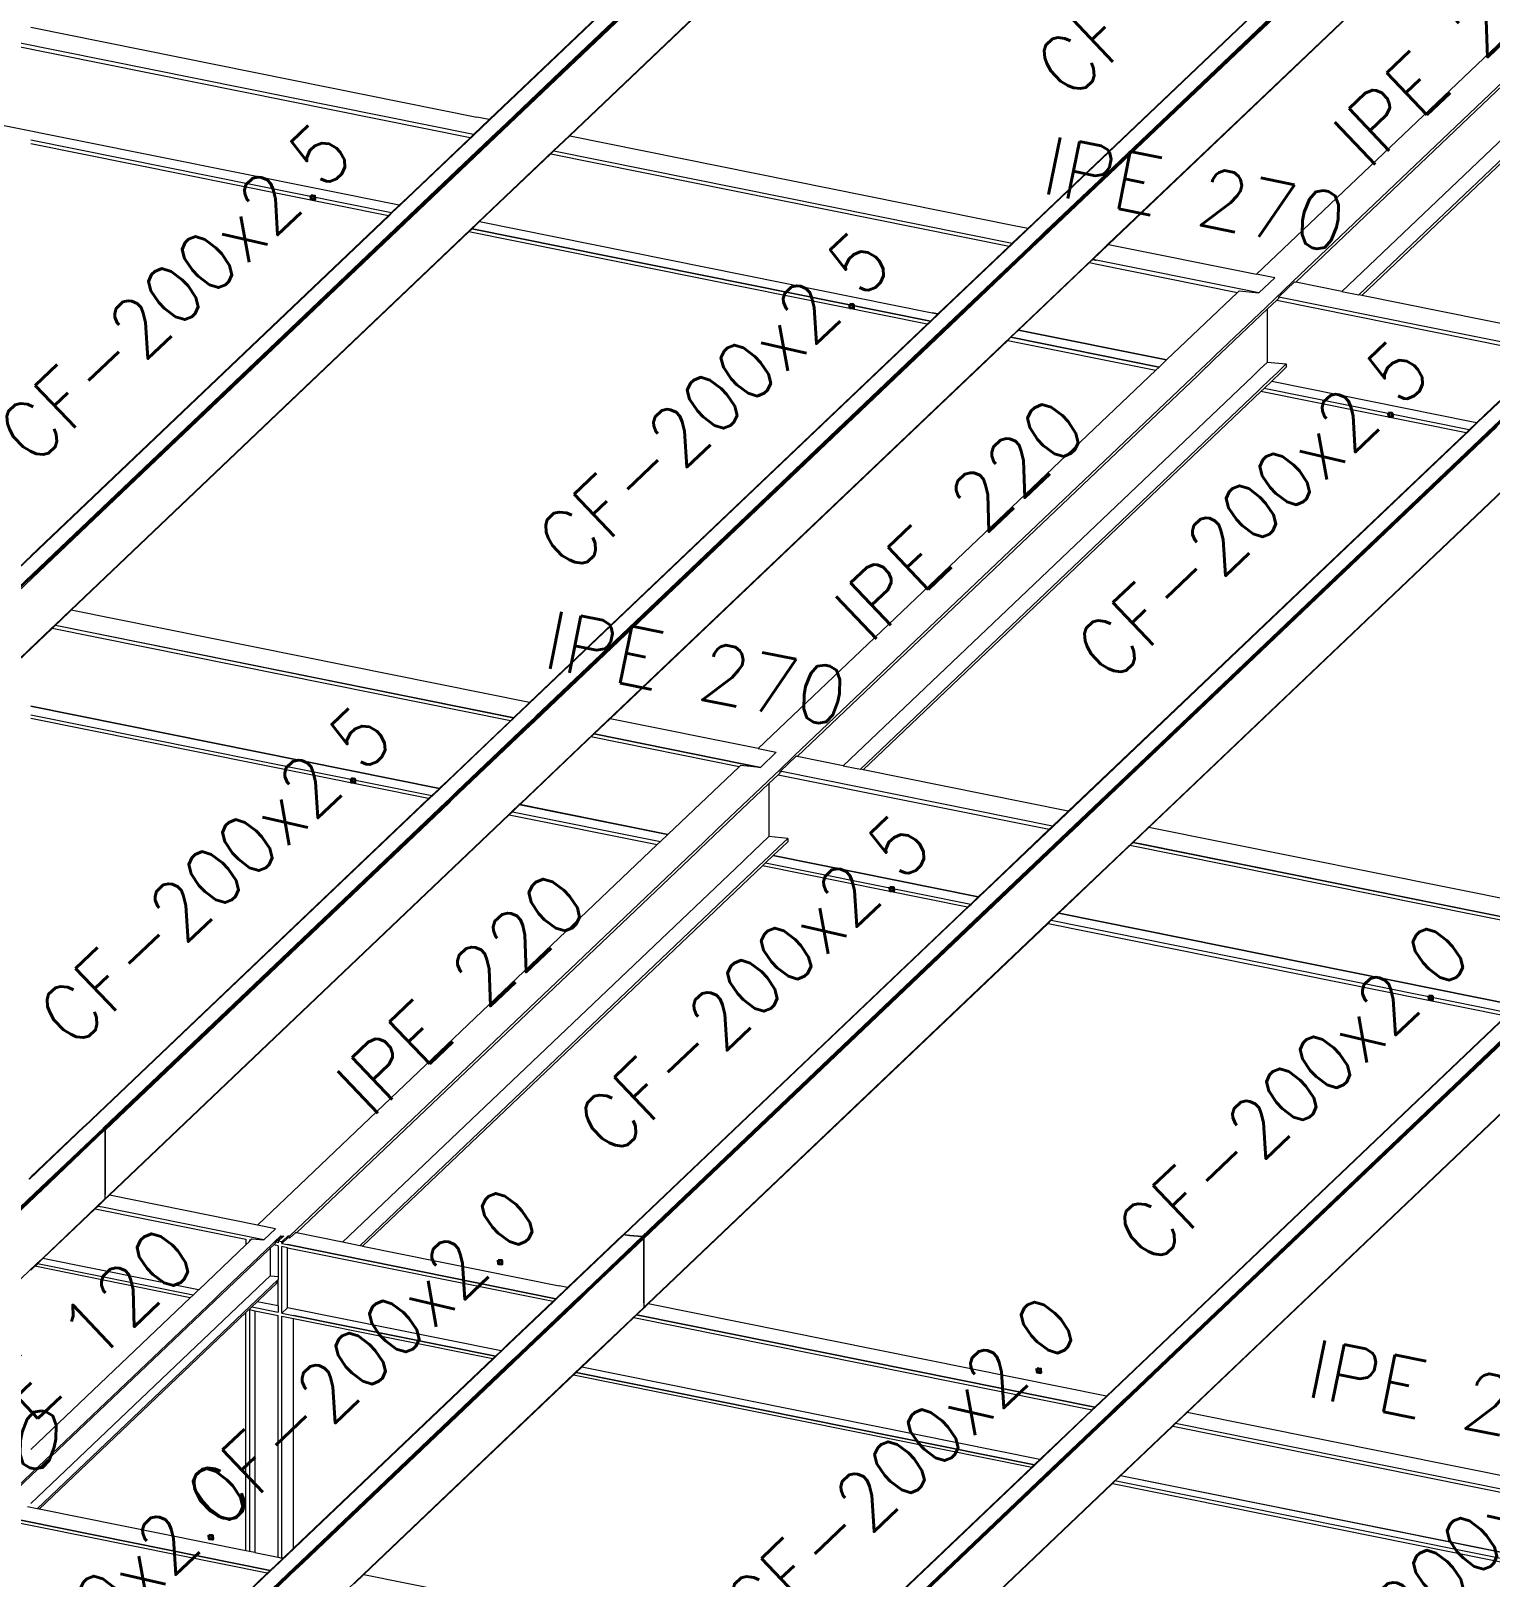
# Model space of a CAD drawing. Header units: millimetres. Extents: x 0 to 42, y 0 to 29.7.
# Drawn here: x 24.166 to 28.009, y 17.373 to 21.444 of the extents above; entities that cross this region are included whole.
import ezdxf
from ezdxf.enums import TextEntityAlignment as Align

# ---------------------------------------------------------------- set-up
doc = ezdxf.new("R2010")
doc.units = ezdxf.units.MM
doc.layers.add('BARRAS_DE_ACERO', color=7, linetype='Continuous', lineweight=9)
doc.layers.add('REFERENCIA_DE_LAS_BARRAS', color=2, linetype='Continuous', lineweight=9)
doc.styles.add('CYPETXT', font='romans__.ttf', dxfattribs={"height": 0.2})

msp = doc.modelspace()

# ---------------------------------------------------------------- linework, layer by layer
at = {"layer": 'BARRAS_DE_ACERO'}
for p, q in [((25.3747, 21.21006), (26.44954, 22.23232)), ((26.52063, 22.24764), (25.42006, 21.20093)), ((26.52293, 22.24718), (25.42237, 21.20047)), ((26.45325, 22.2374), (25.51384, 21.34397)), ((26.49797, 22.2284), (25.56096, 21.33723)), ((25.42654, 21.19963), (26.50138, 22.22188)), ((25.5656, 21.33409), (26.49851, 22.22134)), ((25.58332, 21.16805), (26.66325, 22.19512)), ((26.65999, 22.19058), (25.58457, 21.1678)), ((27.87395, 21.95125), (26.75226, 20.88444)), ((27.86708, 21.9468), (26.79223, 20.92455)), ((26.81554, 20.88489), (27.92579, 21.94081)), ((26.83942, 20.91505), (27.91932, 21.94211)), ((27.92161, 21.94165), (26.84171, 20.91459)), ((26.98032, 21.05135), (27.91734, 21.94251)), ((26.98496, 21.04821), (27.91787, 21.93545)), ((27.00268, 20.88216), (28.08261, 21.90923)), ((28.08333, 21.90848), (27.00393, 20.88191)), ((27.00434, 20.88183), (28.0792, 21.90408)), ((27.39431, 20.80328), (28.46917, 21.82553)), ((27.48977, 20.78405), (28.56463, 21.8063)), ((27.49736, 20.78252), (28.57222, 21.80477)), ((28.73858, 21.77127), (27.66372, 20.74901)), ((28.74616, 21.76974), (27.6713, 20.74748)), ((24.16562, 21.45359), (25.34039, 21.21698)), ((25.32264, 21.16273), (24.11543, 21.40588)), ((25.51384, 21.34397), (25.37332, 21.21034)), ((25.41807, 21.20133), (25.56096, 21.33723)), ((25.42462, 21.20002), (25.5656, 21.33409)), ((25.13546, 20.9847), (23.92824, 21.22785)), ((25.37281, 21.21044), (25.33108, 21.17075)), ((25.37332, 21.21034), (25.33157, 21.17065)), ((25.37412, 21.20951), (25.33239, 21.16983)), ((25.37281, 21.21044), (25.34039, 21.21698)), ((25.3747, 21.21006), (25.37412, 21.20951)), ((25.1388, 20.98572), (25.33239, 21.16983)), ((25.16875, 20.95446), (25.42654, 21.19963)), ((25.32315, 21.16263), (25.33137, 21.17045)), ((25.33137, 21.17045), (25.33157, 21.17065)), ((25.41807, 21.20133), (25.3772, 21.16246)), ((25.37968, 21.15986), (25.42237, 21.20047)), ((25.38287, 21.16031), (25.42462, 21.20002)), ((25.54158, 21.12835), (25.58332, 21.16805)), ((25.58457, 21.1678), (25.55109, 21.13596)), ((25.58498, 21.16772), (26.7598, 20.93109)), ((24.16539, 21.15724), (25.11563, 20.96584)), ((24.16539, 21.15722), (25.11562, 20.96583)), ((24.16539, 21.1475), (25.10718, 20.9578)), ((24.27, 19.919), (25.54158, 21.12835)), ((25.15733, 21.00551), (25.32264, 21.16273)), ((25.32315, 21.16263), (25.15783, 21.00541)), ((25.37828, 21.16121), (25.16284, 20.95632)), ((25.37968, 21.15986), (25.18502, 20.97474)), ((25.29902, 21.08057), (25.38287, 21.16031)), ((25.54283, 21.1281), (25.3472, 20.94205)), ((25.3772, 21.16246), (25.37715, 21.16241)), ((25.37831, 21.16123), (25.37828, 21.16121)), ((25.55109, 21.13596), (25.54283, 21.1281)), ((25.53481, 21.12), (26.74205, 20.87684)), ((25.16645, 20.95448), (25.29902, 21.08057)), ((26.80222, 20.87441), (26.98496, 21.04821)), ((26.83744, 20.91545), (26.98032, 21.05135)), ((25.15733, 21.00551), (25.13546, 20.9847)), ((25.13799, 20.98653), (25.15783, 21.00541)), ((24.05997, 19.96131), (25.11386, 20.96358)), ((25.11562, 20.96583), (25.10718, 20.9578)), ((25.11749, 20.96545), (25.10904, 20.95742)), ((25.11563, 20.96584), (25.11562, 20.96583)), ((25.11563, 20.96584), (25.13546, 20.9847)), ((25.11613, 20.96574), (25.13644, 20.98505)), ((25.11749, 20.96545), (25.1175, 20.96546)), ((25.1175, 20.96546), (25.1388, 20.98572)), ((25.16515, 20.95584), (25.18502, 20.97474)), ((25.10904, 20.95742), (24.06137, 19.96103)), ((25.14245, 20.9392), (24.06308, 19.91266)), ((24.06498, 19.91219), (25.16284, 20.95632)), ((25.16515, 20.95584), (24.10904, 19.95142)), ((25.16875, 20.95446), (24.1132, 19.95058)), ((25.10718, 20.9578), (24.16539, 20.0621)), ((24.16539, 20.00241), (25.16645, 20.95448)), ((25.32738, 20.92319), (25.31893, 20.91515)), ((25.32738, 20.92319), (25.3472, 20.94205)), ((25.32778, 20.92311), (25.34744, 20.94181)), ((25.34761, 20.94197), (25.34744, 20.94181)), ((26.7598, 20.93109), (26.79223, 20.92455)), ((24.27125, 19.91875), (25.31893, 20.91515)), ((25.31933, 20.91507), (24.27166, 19.91867)), ((26.75226, 20.88444), (26.57857, 20.71925)), ((26.75049, 20.88486), (26.74205, 20.87684)), ((26.74255, 20.87674), (26.75077, 20.88456)), ((26.83744, 20.91545), (26.79657, 20.87658)), ((26.83942, 20.91505), (26.79771, 20.87539)), ((26.84171, 20.91459), (26.80001, 20.87493)), ((26.80336, 20.87331), (26.81554, 20.88489)), ((26.79767, 20.87535), (25.5137, 19.65422)), ((26.74255, 20.87674), (26.5704, 20.71301)), ((26.57048, 20.71366), (26.74205, 20.87684)), ((26.58023, 20.67084), (26.7957, 20.87575)), ((26.79343, 20.86866), (26.58454, 20.67)), ((26.79473, 20.86729), (26.5858, 20.66859)), ((26.80336, 20.87331), (26.58788, 20.66836)), ((26.76659, 20.65618), (26.96221, 20.84223)), ((26.79997, 20.87489), (26.79343, 20.86866)), ((26.79473, 20.86729), (26.80222, 20.87441)), ((26.79657, 20.87658), (26.7957, 20.87575)), ((26.79771, 20.87539), (26.79767, 20.87535)), ((26.80001, 20.87493), (26.79997, 20.87489)), ((27.00393, 20.88191), (26.96221, 20.84223)), ((26.96458, 20.84177), (26.96382, 20.84192)), ((26.96458, 20.84177), (26.96644, 20.8414)), ((27.00434, 20.88183), (27.39431, 20.80328)), ((26.95416, 20.83411), (26.9699, 20.83094)), ((26.96723, 20.84124), (26.96644, 20.8414)), ((26.96723, 20.84124), (26.96785, 20.84112)), ((26.96864, 20.84096), (26.96785, 20.84112)), ((26.96864, 20.84096), (26.96943, 20.8408)), ((26.96943, 20.8408), (26.97022, 20.84064)), ((26.9699, 20.83094), (27.34414, 20.75556)), ((26.97022, 20.84064), (26.97101, 20.84048)), ((26.97101, 20.84048), (26.97155, 20.84036)), ((27.41838, 20.71615), (27.48977, 20.78405)), ((27.49435, 20.78313), (27.45264, 20.74346)), ((27.49435, 20.78313), (27.49736, 20.78252)), ((27.61856, 20.75811), (27.49736, 20.78252)), ((27.34414, 20.75556), (27.15697, 20.57755)), ((27.34414, 20.75556), (27.34801, 20.75924)), ((27.40038, 20.75404), (27.40032, 20.75399)), ((27.42297, 20.71178), (27.44718, 20.7348)), ((27.45264, 20.74346), (28.16986, 20.599)), ((27.45264, 20.73999), (27.45264, 20.74346)), ((27.6713, 20.74748), (27.66372, 20.74901)), ((28.21156, 20.63865), (27.6713, 20.74748)), ((25.38705, 19.58603), (26.53686, 20.67958)), ((26.52654, 20.67191), (26.535, 20.67995)), ((26.52702, 20.67176), (26.53552, 20.67985)), ((26.535, 20.67995), (26.55484, 20.69881)), ((26.53552, 20.67985), (26.54997, 20.69359)), ((26.55669, 20.69844), (26.53686, 20.67958)), ((26.53994, 20.70182), (26.55484, 20.69882)), ((26.55484, 20.69881), (26.53994, 20.70182)), ((26.55535, 20.69871), (26.54997, 20.69359)), ((26.55484, 20.69882), (26.55486, 20.69882)), ((26.55486, 20.69882), (26.55757, 20.70139)), ((26.55537, 20.69873), (26.55535, 20.69871)), ((26.55738, 20.70064), (26.55537, 20.69873)), ((26.55669, 20.69844), (26.55872, 20.70037)), ((26.55769, 20.70094), (26.55738, 20.70064)), ((26.57048, 20.71366), (26.55757, 20.70139)), ((26.55769, 20.70094), (26.55831, 20.70152)), ((26.57039, 20.71301), (26.55831, 20.70152)), ((26.55872, 20.70037), (26.57857, 20.71925)), ((26.5704, 20.71301), (26.57039, 20.71301)), ((27.42297, 20.71178), (27.28188, 20.57759)), ((27.41838, 20.71615), (27.28673, 20.59094)), ((27.42297, 20.57209), (27.42297, 20.71178)), ((26.52702, 20.67176), (25.47941, 19.67542)), ((25.52841, 19.66555), (26.58454, 20.67)), ((25.53258, 19.66471), (26.58788, 20.66836)), ((25.667, 19.8023), (26.58023, 20.67084)), ((26.5858, 20.66859), (25.67164, 19.79917)), ((26.76659, 20.65618), (26.74675, 20.63731)), ((26.74714, 20.63723), (26.76681, 20.65594)), ((26.76682, 20.65595), (26.76681, 20.65594)), ((26.76697, 20.65609), (26.76682, 20.65595)), ((26.73868, 20.62918), (26.74713, 20.63722)), ((26.73868, 20.62918), (27.12866, 20.55063)), ((27.13711, 20.55866), (27.12866, 20.55063)), ((27.15696, 20.57754), (27.13713, 20.55868)), ((27.23257, 20.53944), (27.2743, 20.57912)), ((27.26001, 20.55679), (27.24015, 20.5379)), ((27.26203, 20.55871), (27.26001, 20.55679)), ((27.28188, 20.57759), (27.26203, 20.55871)), ((27.28673, 20.59094), (27.2743, 20.57912)), ((27.42297, 20.57209), (27.40308, 20.55318)), ((27.42297, 20.57209), (27.47248, 20.56712)), ((27.47247, 20.56711), (27.44826, 20.54408)), ((27.47247, 20.55838), (27.45583, 20.54256)), ((27.99954, 20.43645), (28.16188, 20.59085)), ((28.21699, 20.58944), (28.00158, 20.38457)), ((28.00214, 20.38738), (28.21507, 20.58989)), ((27.12866, 20.55063), (26.08101, 19.55425)), ((27.22412, 20.5314), (26.17646, 19.53502)), ((26.18405, 19.53349), (27.24015, 20.5379)), ((27.23194, 20.53884), (27.22412, 20.5314)), ((27.23257, 20.53944), (27.23194, 20.53884)), ((27.38323, 20.5343), (27.40308, 20.55318)), ((27.43396, 20.52175), (27.41412, 20.50288)), ((27.4284, 20.5252), (27.44826, 20.54408)), ((27.43396, 20.52175), (27.43598, 20.52367)), ((27.43396, 20.52175), (27.96064, 20.41567)), ((27.43598, 20.52367), (27.45583, 20.54256)), ((27.9979, 20.43338), (28.12048, 20.54996)), ((27.39807, 20.49636), (26.35041, 19.49998)), ((26.358, 19.49845), (27.40566, 20.49483)), ((27.41412, 20.50288), (27.40566, 20.49483)), ((27.95437, 20.39406), (27.41412, 20.50288)), ((27.99954, 20.43645), (27.99685, 20.43389)), ((26.85835, 19.34957), (27.95645, 20.39394)), ((27.95437, 20.39406), (27.9459, 20.38601)), ((27.94639, 20.38591), (27.95487, 20.39396)), ((27.95437, 20.39406), (27.97314, 20.41191)), ((27.95487, 20.39396), (27.97326, 20.41145)), ((27.97549, 20.41206), (27.95645, 20.39394)), ((27.96064, 20.41567), (27.97422, 20.41293)), ((27.97314, 20.41191), (27.97422, 20.41293)), ((27.97326, 20.41145), (27.97342, 20.4116)), ((27.97343, 20.41161), (27.97342, 20.4116)), ((27.97472, 20.41283), (27.97343, 20.41161)), ((27.97422, 20.41293), (27.97423, 20.41294)), ((27.97423, 20.41294), (27.97444, 20.41315)), ((27.97444, 20.41315), (27.97452, 20.41323)), ((27.97473, 20.41284), (27.97472, 20.41283)), ((27.97473, 20.41284), (27.97474, 20.41284)), ((27.97495, 20.41304), (27.97474, 20.41284)), ((27.97495, 20.41304), (27.98626, 20.42382)), ((27.9979, 20.43338), (27.97806, 20.4145)), ((27.98626, 20.42382), (27.9943, 20.43147)), ((27.9943, 20.43147), (27.99443, 20.4316)), ((27.99448, 20.43163), (27.99659, 20.43364)), ((27.99456, 20.43227), (27.9961, 20.43374)), ((27.99685, 20.43389), (27.99659, 20.43364)), ((28.04787, 20.42332), (28.00518, 20.38272)), ((27.9931, 20.3765), (25.77719, 18.26905)), ((26.86822, 19.3605), (27.94639, 20.38591)), ((28.0029, 20.38318), (26.91737, 19.35078)), ((28.18471, 20.37054), (27.06705, 19.30759)), ((28.00214, 20.38738), (27.98117, 20.36743)), ((28.00158, 20.38457), (27.9931, 20.3765)), ((28.0029, 20.38318), (28.00386, 20.3841)), ((28.15762, 20.34336), (27.06769, 19.30678)), ((28.15802, 20.34328), (27.11038, 19.34691)), ((24.27166, 19.91867), (24.2413, 19.8898)), ((24.25018, 19.90015), (24.27, 19.919)), ((24.27125, 19.91875), (24.25429, 19.90262)), ((25.47887, 19.67552), (24.27166, 19.91867)), ((24.21982, 19.87127), (24.01279, 19.67438)), ((24.03428, 19.69293), (24.22147, 19.87094)), ((24.21982, 19.87127), (24.22826, 19.8793)), ((24.22107, 19.87102), (24.22951, 19.87905)), ((24.22147, 19.87094), (24.22991, 19.87897)), ((25.42868, 19.62779), (24.22147, 19.87094)), ((24.22826, 19.8793), (24.22835, 19.87939)), ((24.25018, 19.90015), (24.22835, 19.87939)), ((24.2296, 19.87914), (24.22951, 19.87905)), ((24.2296, 19.87914), (24.2409, 19.88988)), ((24.23, 19.87906), (24.22991, 19.87897)), ((24.22991, 19.87897), (25.4371, 19.6358)), ((24.2409, 19.88988), (24.25429, 19.90262)), ((25.667, 19.8023), (25.49482, 19.63855)), ((25.53067, 19.66509), (25.67164, 19.79917)), ((24.16539, 19.66653), (25.24151, 19.44978)), ((25.24147, 19.44974), (24.16539, 19.66649)), ((25.47887, 19.67552), (25.44898, 19.6471)), ((25.47941, 19.67542), (25.47874, 19.67479)), ((25.53067, 19.66509), (25.48899, 19.62545)), ((25.49089, 19.62507), (25.53258, 19.66471)), ((25.52841, 19.66555), (25.50448, 19.64279)), ((24.16533, 19.64365), (25.22164, 19.43089)), ((25.42868, 19.62779), (25.26338, 19.47057)), ((25.43751, 19.63558), (25.26368, 19.47026)), ((25.4371, 19.6358), (25.42868, 19.62779)), ((25.4371, 19.6358), (25.43719, 19.63589)), ((25.44848, 19.64662), (25.43719, 19.63589)), ((25.43751, 19.63558), (25.43772, 19.63578)), ((25.44848, 19.64662), (25.44898, 19.6471)), ((25.47393, 19.61867), (25.48236, 19.62669)), ((25.48433, 19.62629), (25.4759, 19.61827)), ((25.4809, 19.62037), (25.4782, 19.61781)), ((25.4809, 19.62037), (25.48091, 19.62037)), ((25.48235, 19.61914), (25.48434, 19.62103)), ((25.49089, 19.62507), (25.48238, 19.61697)), ((25.48442, 19.62637), (25.48433, 19.62629)), ((25.48434, 19.62103), (25.48899, 19.62545)), ((25.48442, 19.62637), (25.49053, 19.63218)), ((25.48674, 19.6259), (25.49804, 19.63666)), ((25.49596, 19.63735), (25.49053, 19.63218)), ((25.49596, 19.63735), (25.5137, 19.65422)), ((25.49804, 19.63666), (25.50448, 19.64279)), ((25.69063, 19.63288), (25.64887, 19.59316)), ((26.08101, 19.55425), (25.69102, 19.6328)), ((25.38705, 19.58603), (25.26526, 19.4702)), ((25.26888, 19.41612), (25.48047, 19.61735)), ((25.27204, 19.42173), (25.4782, 19.61781)), ((25.27536, 19.42009), (25.48238, 19.61697)), ((25.47393, 19.61867), (25.28673, 19.44064)), ((25.4759, 19.61827), (25.28789, 19.43946)), ((25.64769, 19.59349), (25.45405, 19.40932)), ((25.64083, 19.58506), (25.45568, 19.40899)), ((25.48047, 19.61735), (25.48221, 19.61901)), ((25.48221, 19.61901), (25.48235, 19.61914)), ((25.50264, 19.45409), (25.64887, 19.59316)), ((25.64083, 19.58506), (25.64926, 19.59308)), ((26.03082, 19.50651), (25.64083, 19.58506)), ((25.64926, 19.59308), (25.64934, 19.59316)), ((25.64926, 19.59308), (26.03925, 19.51453)), ((26.03933, 19.5146), (25.64934, 19.59316)), ((26.08101, 19.55425), (26.12874, 19.54463)), ((26.03082, 19.50651), (25.84363, 19.32849)), ((26.03082, 19.50651), (26.0347, 19.5102)), ((26.08668, 19.50498), (26.0347, 19.5102)), ((26.03933, 19.5146), (26.03925, 19.51453)), ((26.03925, 19.51453), (26.08668, 19.50498)), ((26.17646, 19.53502), (26.1347, 19.49531)), ((26.13936, 19.49446), (26.18104, 19.5341)), ((26.18405, 19.53349), (26.18104, 19.5341)), ((26.30524, 19.50908), (26.35041, 19.49998)), ((26.358, 19.49845), (26.35041, 19.49998)), ((26.89824, 19.38964), (26.358, 19.49845)), ((25.26526, 19.4702), (25.24164, 19.44774)), ((25.24376, 19.45192), (25.26338, 19.47057)), ((25.24407, 19.45161), (25.26368, 19.47026)), ((25.94667, 19.30773), (26.10965, 19.46273)), ((25.97343, 19.34193), (26.10506, 19.46712)), ((26.10506, 19.46712), (26.12626, 19.48729)), ((26.10965, 19.46273), (26.10964, 19.32305)), ((26.10965, 19.46273), (26.13386, 19.48576)), ((26.1347, 19.49531), (26.12626, 19.48729)), ((26.13386, 19.48576), (26.13931, 19.49094)), ((26.13386, 19.48576), (26.84805, 19.3419)), ((26.13931, 19.49094), (26.13931, 19.49438)), ((26.13931, 19.49438), (26.1423, 19.49378)), ((26.14237, 19.49385), (26.13936, 19.49446)), ((26.1423, 19.49378), (26.14237, 19.49385)), ((26.85655, 19.34999), (26.14237, 19.49385)), ((24.30668, 18.56011), (25.21372, 19.42275)), ((24.30838, 18.56018), (25.21892, 19.42615)), ((24.35943, 18.5538), (25.27117, 19.42092)), ((25.21319, 19.42286), (25.22164, 19.43089)), ((25.22217, 19.43078), (25.21372, 19.42275)), ((25.22246, 19.42951), (25.21892, 19.42615)), ((25.22164, 19.43089), (25.22189, 19.43112)), ((25.24147, 19.44974), (25.22189, 19.43112)), ((25.22217, 19.43078), (25.22218, 19.43079)), ((25.22219, 19.4308), (25.22218, 19.43079)), ((25.22273, 19.43131), (25.22219, 19.4308)), ((25.22246, 19.42951), (25.22326, 19.43027)), ((25.23281, 19.44089), (25.22273, 19.43131)), ((25.22326, 19.43027), (25.24164, 19.44774)), ((25.23281, 19.44089), (25.24152, 19.44918)), ((25.24148, 19.44975), (25.24147, 19.44974)), ((25.24148, 19.44975), (25.24151, 19.44978)), ((25.24376, 19.45192), (25.24151, 19.44978)), ((25.24178, 19.44943), (25.24152, 19.44918)), ((25.242, 19.44964), (25.24178, 19.44943)), ((25.24406, 19.45161), (25.242, 19.44964)), ((25.24406, 19.45161), (25.24407, 19.45161)), ((25.26776, 19.4226), (25.25844, 19.41374)), ((25.28673, 19.44064), (25.26776, 19.4226)), ((25.26889, 19.42139), (25.2689, 19.4214)), ((25.2689, 19.4214), (25.28789, 19.43946)), ((25.27119, 19.42093), (25.27118, 19.42093)), ((25.27119, 19.42092), (25.27118, 19.42092)), ((25.27139, 19.42111), (25.27123, 19.42096)), ((25.27139, 19.42111), (25.27204, 19.42173)), ((24.35594, 18.55541), (25.25844, 19.41374)), ((24.36039, 18.55208), (25.26888, 19.41612)), ((24.3658, 18.37289), (25.42495, 19.38021)), ((25.4237, 19.38046), (24.37063, 18.37892)), ((25.42535, 19.38013), (24.37227, 18.37859)), ((25.4237, 19.38046), (25.43215, 19.3885)), ((25.43343, 19.38827), (25.42495, 19.38021)), ((25.42535, 19.38013), (25.43382, 19.38819)), ((25.42535, 19.38013), (25.81534, 19.30158)), ((25.43215, 19.3885), (25.43218, 19.38852)), ((25.43218, 19.38852), (25.452, 19.40737)), ((25.43343, 19.38827), (25.45325, 19.40712)), ((25.45363, 19.40703), (25.43382, 19.38819)), ((25.43382, 19.38819), (25.82381, 19.30964)), ((25.45405, 19.40932), (25.452, 19.40737)), ((25.45325, 19.40712), (25.4553, 19.40907)), ((25.45363, 19.40703), (25.45364, 19.40704)), ((25.84362, 19.32848), (25.45363, 19.40703)), ((25.45568, 19.40899), (25.45364, 19.40704)), ((25.45523, 19.40672), (25.45364, 19.40704)), ((25.45523, 19.40672), (25.84363, 19.32849)), ((25.4553, 19.40907), (25.45546, 19.40922)), ((26.89824, 19.38964), (26.85655, 19.34999)), ((26.90605, 19.34002), (25.77878, 18.26792)), ((25.93907, 19.30925), (25.97343, 19.34193)), ((26.85835, 19.34957), (26.66272, 19.16351)), ((26.68431, 19.18619), (26.84805, 19.3419)), ((26.69184, 19.13366), (26.91867, 19.34939)), ((26.84805, 19.3419), (26.85649, 19.34993)), ((26.91735, 19.35078), (26.90605, 19.34002)), ((26.91735, 19.35078), (26.91736, 19.35078)), ((26.91737, 19.35078), (26.91736, 19.35078)), ((27.06869, 19.30726), (27.11038, 19.34691)), ((28.31734, 19.10381), (27.11038, 19.34691)), ((24.76226, 18.30004), (25.81534, 19.30158)), ((26.90174, 19.33108), (25.78005, 18.26429)), ((25.81534, 19.30158), (25.82378, 19.30962)), ((25.82378, 19.30962), (25.82381, 19.30964)), ((25.84362, 19.32848), (25.82381, 19.30964)), ((25.84362, 19.32848), (25.84363, 19.32849)), ((25.94666, 19.30772), (25.92685, 19.28888)), ((25.94666, 19.30772), (25.94667, 19.30773)), ((26.06786, 19.28331), (26.10964, 19.32305)), ((26.15915, 19.31808), (26.10964, 19.32305)), ((26.13492, 19.29504), (26.11508, 19.27617)), ((26.13492, 19.29504), (26.15915, 19.31808)), ((26.15915, 19.30933), (26.14251, 19.29351)), ((26.15915, 19.31808), (26.15915, 19.30933)), ((27.05978, 19.29926), (26.8726, 19.12123)), ((26.873, 19.12115), (27.06002, 19.29901)), ((26.90175, 19.33108), (26.90174, 19.33108)), ((27.06699, 19.30753), (27.01907, 19.26195)), ((27.05978, 19.29926), (27.06769, 19.30678)), ((27.06019, 19.29918), (27.06002, 19.29901)), ((27.06019, 19.29918), (27.06863, 19.3072)), ((28.26715, 19.05608), (27.06019, 19.29918)), ((27.06699, 19.30753), (27.06705, 19.30759)), ((27.06863, 19.3072), (28.27558, 19.06409)), ((24.84772, 18.27132), (25.91079, 19.28235)), ((24.8653, 18.27929), (25.91838, 19.28082)), ((24.9865, 18.25488), (26.03957, 19.25641)), ((25.91079, 19.28235), (25.91924, 19.29039)), ((25.91838, 19.28082), (25.92683, 19.28886)), ((25.92685, 19.28888), (25.92683, 19.28886)), ((26.03957, 19.25641), (26.04803, 19.26445)), ((26.04803, 19.26445), (26.04805, 19.26447)), ((26.06786, 19.28331), (26.04805, 19.26447)), ((26.08474, 19.24731), (26.09319, 19.25535)), ((26.09321, 19.25537), (26.09319, 19.25535)), ((26.11302, 19.27421), (26.09321, 19.25537)), ((26.11508, 19.27617), (26.11302, 19.27421)), ((26.12062, 19.27269), (26.12061, 19.27268)), ((26.12267, 19.27464), (26.12062, 19.27269)), ((26.12062, 19.27269), (26.66082, 19.16389)), ((26.12267, 19.27464), (26.14251, 19.29351)), ((25.03166, 18.24578), (26.08474, 19.24731)), ((25.03926, 18.24425), (26.09233, 19.24578)), ((26.1008, 19.25384), (26.10078, 19.25382)), ((26.1008, 19.25384), (26.64102, 19.14503)), ((26.66377, 19.16666), (26.67258, 19.17503)), ((26.67258, 19.17503), (26.68274, 19.18469)), ((26.68274, 19.18469), (26.68431, 19.18619)), ((26.63308, 19.13687), (25.72605, 18.27423)), ((26.63814, 19.14014), (25.72774, 18.2743)), ((25.7753, 18.26953), (26.68625, 19.1359)), ((26.64102, 19.14503), (26.63255, 19.13698)), ((26.63308, 19.13687), (26.66087, 19.16331)), ((26.64102, 19.14503), (26.66083, 19.16387)), ((26.66082, 19.16389), (26.66085, 19.16388)), ((26.66084, 19.16387), (26.66083, 19.16387)), ((26.66136, 19.16377), (26.66087, 19.16331)), ((26.66136, 19.16377), (26.66341, 19.16572)), ((26.6623, 19.16526), (26.6629, 19.16583)), ((26.66271, 19.1635), (26.66272, 19.16351)), ((26.66309, 19.16601), (26.6629, 19.16583)), ((26.66309, 19.16601), (26.66377, 19.16666)), ((25.79, 18.09304), (26.84308, 19.09457)), ((26.85279, 19.10238), (25.79124, 18.09279)), ((26.84471, 19.09424), (25.79164, 18.09271)), ((26.84308, 19.09457), (26.85153, 19.10261)), ((26.8726, 19.12123), (26.85279, 19.10238)), ((26.87299, 19.12114), (26.85318, 19.1023)), ((26.85318, 19.1023), (28.06013, 18.8592)), ((26.87299, 19.12114), (26.873, 19.12115)), ((28.07994, 18.87804), (26.87299, 19.12114)), ((26.873, 19.12115), (28.07995, 18.87805)), ((27.02853, 17.81837), (28.11422, 18.85091)), ((27.14592, 17.9892), (28.05212, 18.85105)), ((28.13127, 18.86516), (27.1994, 17.97889)), ((27.02406, 17.81887), (28.09936, 18.84154)), ((28.10144, 18.84112), (27.04837, 17.83959)), ((28.27127, 18.81665), (27.18639, 17.78487)), ((28.09758, 18.8419), (27.19573, 17.98418)), ((27.21124, 17.80679), (28.26429, 18.80831)), ((24.30625, 18.56007), (24.16031, 18.42128)), ((24.16154, 18.42103), (24.30789, 18.56023)), ((24.30486, 18.55928), (24.16539, 18.42664)), ((24.17488, 18.38274), (24.35639, 18.55536)), ((24.35803, 18.55487), (24.1792, 18.3848)), ((24.35942, 18.55381), (24.18628, 18.38914)), ((24.36034, 18.55232), (24.19048, 18.39077)), ((24.36067, 18.55065), (24.21339, 18.41058)), ((24.30565, 18.55973), (24.30486, 18.55928)), ((24.30625, 18.56007), (24.30565, 18.55973)), ((24.30625, 18.56007), (24.30668, 18.56011)), ((24.30789, 18.56023), (24.30668, 18.56011)), ((24.30838, 18.56018), (24.30789, 18.56023)), ((24.35639, 18.55536), (24.35594, 18.55541)), ((24.35803, 18.55487), (24.35783, 18.55493)), ((24.36034, 18.55232), (24.35943, 18.5538)), ((24.36039, 18.55208), (24.36034, 18.55232)), ((24.36067, 18.55065), (24.36039, 18.55208)), ((24.36067, 18.55065), (24.36067, 18.55028)), ((24.36067, 18.55028), (24.36069, 18.55018)), ((24.36069, 18.55018), (24.36069, 18.38092)), ((24.21339, 18.41058), (24.19399, 18.39213)), ((24.17169, 18.37526), (24.01992, 18.23092)), ((24.17488, 18.38274), (24.03141, 18.24629)), ((24.16962, 18.37568), (24.03243, 18.24521)), ((24.17547, 18.3745), (24.03752, 18.24331)), ((24.16962, 18.37568), (24.17667, 18.38239)), ((24.17873, 18.38196), (24.17169, 18.37526)), ((24.17375, 18.37485), (24.17804, 18.37893)), ((24.1792, 18.3848), (24.17667, 18.38239)), ((24.17804, 18.37893), (24.1808, 18.38154)), ((24.17873, 18.38196), (24.17874, 18.38197)), ((24.17874, 18.38197), (24.18001, 18.38318)), ((24.18001, 18.38318), (24.18628, 18.38914)), ((24.1808, 18.38154), (24.18081, 18.38155)), ((24.18276, 18.38341), (24.18081, 18.38155)), ((24.1863, 18.38678), (24.18689, 18.38734)), ((24.18779, 18.38623), (24.18655, 18.38505)), ((24.18718, 18.38762), (24.18689, 18.38734)), ((24.18748, 18.3879), (24.18718, 18.38762)), ((24.18748, 18.3879), (24.18769, 18.38811)), ((24.18846, 18.38687), (24.18779, 18.38623)), ((24.18804, 18.38845), (24.18801, 18.38842)), ((24.18804, 18.38845), (24.19048, 18.39077)), ((24.18846, 18.38687), (24.19399, 18.39213)), ((24.19589, 18.21228), (24.36067, 18.369)), ((24.35999, 18.36691), (24.37227, 18.37859)), ((24.35999, 18.36691), (24.36034, 18.3674)), ((24.3658, 18.37289), (24.36042, 18.36777)), ((24.37063, 18.37892), (24.36069, 18.36947)), ((24.76226, 18.30004), (24.37227, 18.37859)), ((24.3342, 18.34253), (24.19699, 18.21206)), ((24.33456, 18.34246), (24.19736, 18.21197)), ((24.80999, 18.29043), (24.76226, 18.30004)), ((24.77909, 18.26105), (24.80999, 18.29043)), ((24.8653, 18.27929), (24.8623, 18.27989)), ((24.9865, 18.25488), (24.8653, 18.27929)), ((24.73154, 18.24783), (24.60745, 18.12981)), ((24.66261, 18.11826), (24.79981, 18.24874)), ((24.73154, 18.26249), (24.73154, 18.24783)), ((24.74105, 18.25687), (24.73154, 18.24783)), ((24.74865, 18.2641), (24.74427, 18.25993)), ((24.805, 18.24769), (24.79571, 18.23886)), ((24.79984, 18.24877), (24.79981, 18.24874)), ((24.80687, 18.25546), (24.79984, 18.24877)), ((24.805, 18.24769), (24.80952, 18.25199)), ((24.81713, 18.24525), (24.805, 18.24769)), ((24.80687, 18.25546), (24.82405, 18.27179)), ((24.82405, 18.26873), (24.80952, 18.25492)), ((24.81713, 18.25339), (24.80952, 18.25492)), ((24.80952, 18.25199), (24.80952, 18.25492)), ((24.81713, 18.25723), (24.82832, 18.26786)), ((24.81713, 18.25723), (24.81713, 18.25339)), ((24.82664, 18.25627), (24.81713, 18.25723)), ((24.81713, 18.24525), (24.81713, 18.16436)), ((24.82406, 18.2718), (24.83166, 18.27104)), ((24.84209, 18.26616), (24.82664, 18.25147)), ((24.83001, 18.25947), (24.82664, 18.25627)), ((24.82664, 18.25627), (24.82664, 18.25598)), ((24.82664, 18.25147), (24.82664, 18.25598)), ((24.82664, 18.25147), (24.84123, 18.24853)), ((24.84123, 18.24039), (24.82664, 18.24333)), ((24.82664, 18.08722), (24.82664, 18.24333)), ((24.83166, 18.27104), (24.82832, 18.26786)), ((24.83001, 18.25947), (24.84209, 18.27097)), ((24.84209, 18.27097), (24.84209, 18.26616)), ((24.84685, 18.27049), (24.84209, 18.27097)), ((24.84685, 18.2652), (24.84209, 18.26616)), ((24.84685, 18.27049), (24.84772, 18.27132)), ((25.03166, 18.24578), (24.9865, 18.25488)), ((25.03926, 18.24425), (25.03166, 18.24578)), ((25.03926, 18.24425), (25.5569, 18.13999)), ((25.72561, 18.27419), (25.54878, 18.106)), ((25.54999, 18.10576), (25.72725, 18.27435)), ((25.72422, 18.2734), (25.57922, 18.13548)), ((25.77575, 18.26948), (25.62513, 18.12624)), ((25.77739, 18.26899), (25.62691, 18.12588)), ((25.77878, 18.26792), (25.629, 18.12546)), ((25.77971, 18.26644), (25.63105, 18.12505)), ((25.78003, 18.26477), (25.63275, 18.12471)), ((25.72561, 18.27419), (25.72501, 18.27385)), ((25.72605, 18.27423), (25.72561, 18.27419)), ((25.72725, 18.27435), (25.72605, 18.27423)), ((25.72774, 18.2743), (25.72725, 18.27435)), ((25.77575, 18.26948), (25.7753, 18.26953)), ((25.77719, 18.26905), (25.77575, 18.26948)), ((25.77719, 18.26905), (25.77739, 18.26899)), ((25.77878, 18.26792), (25.77739, 18.26899)), ((25.77971, 18.26644), (25.77878, 18.26792)), ((25.77975, 18.26621), (25.77971, 18.26644)), ((25.78003, 18.09504), (25.78003, 18.26439)), ((25.78003, 18.26439), (25.78005, 18.26429)), ((24.18131, 18.19841), (23.47547, 17.52712)), ((24.18241, 18.19819), (24.16539, 18.182)), ((24.17573, 18.1914), (24.18278, 18.19811)), ((24.19589, 18.21228), (24.18131, 18.19841)), ((24.19699, 18.21206), (24.18241, 18.19819)), ((24.19735, 18.21196), (24.18278, 18.19811)), ((24.81713, 18.15708), (24.77957, 18.12136)), ((24.79571, 18.16652), (24.7812, 18.15272)), ((24.79735, 18.16635), (24.81713, 18.16436)), ((24.81713, 18.16436), (24.81713, 18.15708)), ((24.81713, 18.15174), (24.81713, 18.15708)), ((24.6678, 18.11721), (24.0936, 17.57111)), ((24.16539, 17.56706), (24.7812, 18.15272)), ((24.60745, 18.12981), (24.60706, 18.12945)), ((24.64803, 18.10439), (24.66261, 18.11826)), ((24.81122, 18.14547), (24.81713, 18.15109)), ((25.59425, 18.09687), (25.62513, 18.12624)), ((25.59603, 18.09651), (25.62691, 18.12588)), ((25.629, 18.12546), (25.59811, 18.09609)), ((25.60016, 18.09568), (25.63105, 18.12505)), ((25.60939, 18.10249), (25.63275, 18.12471)), ((24.07642, 17.56077), (24.64803, 18.10439)), ((24.18222, 17.55326), (24.74185, 18.08549)), ((24.73154, 18.06969), (24.74706, 18.08445)), ((24.74105, 18.07753), (24.75557, 18.07461)), ((24.74105, 18.07753), (24.74105, 17.44069)), ((24.76157, 18.09826), (24.74706, 18.08445)), ((24.74706, 18.08445), (24.81713, 18.07033)), ((24.75557, 18.07461), (24.75557, 17.43777)), ((24.75557, 18.07461), (24.81713, 18.06221)), ((24.81713, 18.08707), (24.76163, 18.09825)), ((24.81713, 18.08714), (24.81713, 18.08707)), ((24.81713, 18.08707), (24.81713, 18.07033)), ((24.82664, 18.06842), (24.82664, 18.08722)), ((25.54294, 18.09906), (25.39117, 17.95472)), ((25.54173, 18.0993), (25.40454, 17.96882)), ((25.54127, 18.09939), (25.4204, 17.98443)), ((25.59309, 18.08896), (25.43427, 17.93792)), ((25.58719, 18.09015), (25.43542, 17.94581)), ((25.43839, 17.94419), (25.59104, 18.08937)), ((25.45177, 17.95931), (25.58897, 18.08979)), ((25.45761, 17.95813), (25.5948, 18.08862)), ((25.54173, 18.0993), (25.54878, 18.106)), ((25.54294, 18.09906), (25.54999, 18.10576)), ((25.59423, 18.09685), (25.58719, 18.09015)), ((25.58897, 18.08979), (25.59601, 18.09649)), ((25.59104, 18.08937), (25.59809, 18.09607)), ((25.59309, 18.08896), (25.60014, 18.09566)), ((25.59423, 18.09685), (25.59425, 18.09687)), ((25.60112, 18.09463), (25.5948, 18.08862)), ((25.59601, 18.09649), (25.59603, 18.09651)), ((25.59811, 18.09609), (25.59809, 18.09607)), ((25.60016, 18.09568), (25.60014, 18.09566)), ((25.61522, 17.92638), (25.78003, 18.08312)), ((25.76062, 18.06336), (25.77971, 18.08151)), ((25.7794, 18.08107), (25.78328, 18.08476)), ((25.77979, 18.0819), (25.77971, 18.08151)), ((25.77979, 18.0819), (25.79124, 18.09279)), ((25.77979, 18.0819), (25.78003, 18.08312)), ((25.78003, 18.09504), (25.78003, 18.08349)), ((25.78005, 18.08359), (25.78003, 18.08349)), ((25.78003, 18.08312), (25.78003, 18.08349)), ((25.79164, 18.09271), (25.78328, 18.08476)), ((24.73154, 18.06969), (24.18742, 17.55221)), ((24.73154, 17.44261), (24.73154, 18.06969)), ((24.82665, 18.06842), (24.82664, 18.06842)), ((24.82664, 17.42346), (24.82664, 18.06029)), ((24.82665, 18.06842), (24.85755, 18.06219)), ((24.85755, 18.06219), (25.38949, 17.95505)), ((25.38948, 17.95504), (24.85755, 18.06219)), ((24.85755, 17.44915), (24.85755, 18.05406)), ((25.61636, 17.92615), (25.73217, 18.0363)), ((25.75392, 18.05657), (25.61672, 17.92608)), ((25.76062, 18.06336), (25.73217, 18.0363)), ((25.76097, 18.06327), (25.75392, 18.05657)), ((25.75392, 18.05657), (26.96064, 17.81352)), ((25.76099, 18.06329), (25.76097, 18.06327)), ((26.96768, 17.82021), (25.76097, 18.06327)), ((25.38243, 17.94834), (25.38948, 17.95504)), ((25.3829, 17.94825), (25.38995, 17.95495)), ((25.38411, 17.94801), (25.39116, 17.95471)), ((25.38948, 17.95504), (25.38949, 17.95505)), ((25.40407, 17.96891), (25.38949, 17.95505)), ((25.38995, 17.95495), (25.38996, 17.95496)), ((25.40454, 17.96882), (25.38996, 17.95496)), ((25.39116, 17.95471), (25.39117, 17.95472)), ((25.4204, 17.98443), (25.40407, 17.96891)), ((25.45761, 17.95813), (25.43572, 17.93731)), ((25.45177, 17.95931), (25.4372, 17.94545)), ((26.96814, 17.82012), (27.14592, 17.9892)), ((27.04527, 17.84108), (27.19573, 17.98418)), ((27.1994, 17.97889), (27.04589, 17.83288)), ((25.38411, 17.94801), (24.80596, 17.39817)), ((25.43015, 17.93874), (24.87757, 17.4132)), ((25.43839, 17.94419), (24.87965, 17.41278)), ((25.43427, 17.93792), (24.88169, 17.41237)), ((24.8834, 17.41203), (25.43572, 17.93731)), ((25.04101, 17.38028), (25.61522, 17.92638)), ((25.6018, 17.9123), (25.04216, 17.38005)), ((25.43719, 17.94544), (25.43015, 17.93874)), ((25.43542, 17.94581), (25.43541, 17.9458)), ((25.43719, 17.94544), (25.4372, 17.94545)), ((25.60214, 17.91222), (25.5951, 17.90553)), ((25.6018, 17.9123), (25.61636, 17.92615)), ((25.60214, 17.91222), (25.60215, 17.91223)), ((26.80886, 17.66917), (25.60214, 17.91222)), ((25.60215, 17.91223), (25.61672, 17.92608)), ((25.60215, 17.91223), (26.80886, 17.66917)), ((26.82344, 17.68303), (25.61672, 17.92608)), ((25.5951, 17.90553), (26.80181, 17.66247)), ((27.04452, 17.84037), (27.01363, 17.81098)), ((27.02525, 17.8176), (27.04837, 17.83959)), ((27.04589, 17.83288), (27.02878, 17.81661)), ((27.04527, 17.84108), (27.04452, 17.84037)), ((27.01418, 17.80273), (26.44915, 17.26536)), ((26.9611, 17.81343), (26.80952, 17.66927)), ((26.96231, 17.81319), (26.81046, 17.66877)), ((26.82344, 17.68303), (26.96064, 17.81352)), ((26.85479, 17.65992), (27.00657, 17.80427)), ((27.00834, 17.80391), (26.85581, 17.65885)), ((27.01042, 17.80349), (26.85864, 17.65915)), ((26.96064, 17.81352), (26.96768, 17.82021)), ((26.96814, 17.82012), (26.9611, 17.81343)), ((26.96935, 17.81988), (26.96231, 17.81319)), ((27.01361, 17.81097), (27.00657, 17.80427)), ((27.01538, 17.81061), (27.00834, 17.80391)), ((27.01363, 17.81098), (27.01361, 17.81097)), ((27.02122, 17.80943), (27.01418, 17.80273)), ((27.01748, 17.8102), (27.02174, 17.81425)), ((27.01949, 17.80978), (27.0195, 17.80979)), ((27.0195, 17.80979), (27.02308, 17.81319)), ((27.02122, 17.80943), (27.02123, 17.80944)), ((27.02123, 17.80944), (27.02838, 17.81624)), ((27.025, 17.81735), (27.02174, 17.81425)), ((27.02704, 17.81695), (27.02308, 17.81319)), ((27.025, 17.81735), (27.02525, 17.8176)), ((27.02738, 17.81728), (27.02704, 17.81695)), ((27.02752, 17.81741), (27.02738, 17.81728)), ((27.02853, 17.81837), (27.02752, 17.81741)), ((27.02877, 17.81661), (27.02838, 17.81624)), ((27.02878, 17.81661), (27.02877, 17.81661)), ((27.03572, 17.64027), (27.2013, 17.79775)), ((27.18033, 17.77739), (27.21124, 17.80679)), ((28.41796, 17.56374), (27.21124, 17.80679)), ((27.17179, 17.77098), (27.01298, 17.61994)), ((27.17327, 17.77068), (27.03607, 17.6402)), ((27.17885, 17.77769), (27.17179, 17.77098)), ((27.18033, 17.77739), (27.17327, 17.77068)), ((27.17327, 17.77068), (28.37999, 17.52763)), ((27.18639, 17.78487), (27.17885, 17.77769)), ((26.81046, 17.66877), (26.21691, 17.10428)), ((26.80181, 17.66247), (26.80886, 17.66917)), ((26.80932, 17.66908), (26.80235, 17.66245)), ((26.82344, 17.68303), (26.80886, 17.66917)), ((26.80932, 17.66908), (26.80952, 17.66927)), ((26.80235, 17.66245), (26.21551, 17.10433)), ((26.85479, 17.65992), (26.29516, 17.12767)), ((26.85581, 17.65885), (26.29692, 17.12732)), ((26.85864, 17.65915), (26.29901, 17.1269)), ((26.80181, 17.66247), (26.39267, 17.27336)), ((27.02114, 17.62642), (26.44823, 17.08154)), ((27.02114, 17.62642), (27.02115, 17.62642)), ((27.03572, 17.64027), (27.02115, 17.62642)), ((27.02151, 17.62635), (27.0215, 17.62634)), ((27.02151, 17.62635), (27.03607, 17.6402)), ((27.03282, 17.62406), (27.02151, 17.62635)), ((28.24277, 17.39714), (27.03607, 17.6402)), ((27.01298, 17.61994), (26.43636, 17.07154)), ((26.46186, 17.09409), (27.01445, 17.61964)), ((27.01445, 17.61964), (28.22116, 17.37659)), ((28.2282, 17.38329), (27.03282, 17.62406)), ((24.18222, 17.55326), (24.15636, 17.55847)), ((24.18742, 17.55221), (24.18222, 17.55326)), ((24.73154, 17.44261), (24.18742, 17.55221)), ((24.78823, 17.38322), (24.05196, 17.53151)), ((24.82986, 17.42281), (24.79587, 17.39048)), ((24.81713, 17.42538), (24.82664, 17.42346)), ((24.82986, 17.42281), (24.82664, 17.42346)), ((24.82986, 17.42281), (24.85755, 17.44915)), ((24.79703, 17.38968), (24.63873, 17.23913)), ((24.78823, 17.38322), (24.63894, 17.24123)), ((24.70519, 17.30371), (24.79612, 17.39019)), ((24.78823, 17.38322), (24.79586, 17.39047)), ((24.79752, 17.39015), (24.79703, 17.38968)), ((24.79752, 17.39015), (24.80596, 17.39817)), ((24.84566, 17.38045), (24.87965, 17.41278)), ((24.88169, 17.41237), (24.84771, 17.38005)), ((24.8834, 17.41203), (24.84942, 17.37971)), ((24.84766, 17.38), (24.66409, 17.20542)), ((24.67117, 17.21451), (24.84565, 17.38044)), ((24.68301, 17.23021), (24.8418, 17.38123)), ((24.84565, 17.38044), (24.84566, 17.38045)), ((24.84766, 17.38), (24.84771, 17.38005)), ((25.04101, 17.38028), (24.86615, 17.21398)), ((25.04216, 17.38005), (25.0166, 17.35574)), ((25.04251, 17.37998), (25.01695, 17.35567))]:
    msp.add_line(p, q, dxfattribs=at)
for points in [[(25.5123, 21.3431), (26.44768, 22.2327), (25.24045, 22.47584), (25.24552, 22.48066)], [(27.86708, 21.9468), (26.65982, 22.18996), (25.58498, 21.16772)], [(27.86736, 21.94651), (26.75097, 20.88476), (26.75077, 20.88456)], [(28.69343, 21.78036), (27.61856, 20.75811), (27.66372, 20.74901)], [(25.32264, 21.16273), (25.33108, 21.17075), (24.12386, 21.4139)], [(25.37281, 21.21044), (25.37303, 21.21065), (25.5123, 21.3431)], [(25.42006, 21.20093), (25.37835, 21.16126), (25.37831, 21.16123)], [(25.53481, 21.12), (25.54324, 21.12802), (25.58498, 21.16772)], [(25.37715, 21.16241), (25.37633, 21.16163), (25.14245, 20.9392)], [(25.54324, 21.12802), (26.75049, 20.88486), (26.79223, 20.92455)], [(25.53481, 21.12), (25.34761, 20.94197), (26.53994, 20.70182)], [(25.11613, 20.96574), (25.11591, 20.96553), (25.11386, 20.96358)], [(25.13644, 20.98505), (25.13798, 20.98653), (25.13799, 20.98653)], [(25.47887, 19.67552), (26.52654, 20.67191), (25.31933, 20.91507), (25.32777, 20.9231)], [(27.00268, 20.88216), (26.96096, 20.84248), (25.64769, 19.59349)], [(26.96262, 20.84216), (26.96261, 20.84215), (26.95416, 20.83411)], [(27.00434, 20.88183), (26.96262, 20.84216), (26.96382, 20.84192)], [(27.15696, 20.57754), (26.76697, 20.65609), (26.76698, 20.6561), (26.95416, 20.83411)], [(27.34801, 20.75924), (27.40032, 20.75399), (27.3526, 20.76361), (26.97155, 20.84036)], [(27.40038, 20.75404), (27.44204, 20.79366), (27.39431, 20.80328)], [(27.45264, 20.73999), (27.44718, 20.7348), (28.1614, 20.59095)], [(26.55485, 20.69881), (26.55485, 20.69881), (26.55486, 20.69882)], [(26.76698, 20.6561), (27.15697, 20.57755), (27.15696, 20.57754)], [(25.64934, 19.59316), (25.69102, 19.6328), (26.73868, 20.62918)], [(26.74675, 20.63731), (26.73829, 20.62926), (25.69063, 19.63288)], [(27.47248, 20.56712), (27.47247, 20.56711), (27.47247, 20.55838)], [(28.21831, 20.58805), (28.04655, 20.4247), (28.00386, 20.3841)], [(27.38323, 20.5343), (26.30524, 19.50908), (26.18405, 19.53349)], [(27.4284, 20.5252), (27.40653, 20.5044), (27.39807, 20.49636)], [(26.89824, 19.38964), (26.89825, 19.38964), (27.9459, 20.38601), (27.40566, 20.49483)], [(28.03249, 20.46834), (27.99711, 20.43469), (27.9961, 20.43374)], [(26.95195, 19.37882), (28.00808, 20.38325), (28.02792, 20.40212)], [(27.97452, 20.41323), (27.99415, 20.43188), (27.99456, 20.43227)], [(27.97806, 20.4145), (27.97603, 20.41257), (27.97549, 20.41206)], [(27.99448, 20.43163), (27.99446, 20.43162), (27.99443, 20.4316)], [(26.68625, 19.1359), (27.08636, 19.51642), (27.98117, 20.36743)], [(26.91867, 19.34939), (27.091, 19.51328), (28.00518, 20.38272)], [(24.22107, 19.87102), (24.03389, 19.69301), (22.94271, 18.65522)], [(24.2413, 19.8898), (24.23, 19.87906), (25.43719, 19.63589)], [(25.47874, 19.67479), (25.44942, 19.64691), (25.43772, 19.63578)], [(24.30565, 18.55973), (25.21319, 19.42286), (24.16539, 19.6339)], [(25.48091, 19.62037), (25.48665, 19.62582), (25.48674, 19.6259)], [(25.48236, 19.62669), (25.48245, 19.62677), (25.49375, 19.63752), (25.49482, 19.63855)], [(26.12874, 19.54463), (26.08705, 19.50499), (26.03933, 19.5146)], [(26.85655, 19.34999), (26.85649, 19.34993), (26.1423, 19.49378)], [(24.36069, 18.55018), (25.2669, 19.41204), (25.27536, 19.42009)], [(25.26042, 19.41334), (25.26888, 19.42138), (25.26889, 19.42139)], [(25.27119, 19.42092), (25.27118, 19.42092), (25.27117, 19.42092)], [(25.27119, 19.42093), (25.2712, 19.42093), (25.27123, 19.42096)], [(25.50264, 19.45409), (25.46001, 19.41355), (25.45546, 19.40922)], [(24.35639, 18.55536), (24.35783, 18.55493), (25.26042, 19.41334)], [(26.90175, 19.33108), (26.91025, 19.33918), (26.95195, 19.37882)], [(26.86822, 19.3605), (26.85693, 19.34976), (26.66341, 19.16572)], [(25.91924, 19.29039), (25.91926, 19.29041), (25.93907, 19.30925)], [(28.27564, 19.06414), (27.10056, 19.30083), (27.06869, 19.30726), (27.06863, 19.3072)], [(26.66083, 19.16387), (26.12061, 19.27268), (26.1008, 19.25384)], [(27.01907, 19.26195), (27.01801, 19.26093), (26.85153, 19.10261)], [(25.72422, 18.2734), (25.72501, 18.27385), (26.63255, 19.13698), (26.09233, 19.24578), (26.10078, 19.25382)], [(25.78003, 18.26439), (25.78003, 18.26477), (25.77975, 18.26621), (26.69184, 19.13366)], [(26.63814, 19.14014), (26.6423, 19.1441), (26.66271, 19.1635)], [(26.66084, 19.16387), (26.66085, 19.16388), (26.6623, 19.16526)], [(26.85318, 19.1023), (26.84471, 19.09424), (28.05166, 18.85114)], [(28.05166, 18.85114), (27.14359, 17.98752), (26.9986, 17.84961), (25.79164, 18.09271)], [(26.96935, 17.81988), (27.00027, 17.84928), (28.05333, 18.8508)], [(28.29224, 18.8353), (28.27241, 18.81644), (27.2013, 17.79775)], [(24.35803, 18.55487), (24.35942, 18.55381), (24.35943, 18.5538)], [(24.36067, 18.55028), (24.36067, 18.36937), (24.36069, 18.36947), (24.36069, 18.38092)], [(24.11201, 18.31614), (24.14974, 18.35202), (24.16861, 18.36996), (24.17375, 18.37485)], [(24.17547, 18.3745), (24.18179, 18.38052), (24.18251, 18.3812), (24.18655, 18.38505)], [(24.1863, 18.38678), (24.18512, 18.38566), (24.18276, 18.38341)], [(24.18769, 18.38811), (24.1879, 18.38832), (24.18801, 18.38842)], [(24.3342, 18.34253), (24.36034, 18.3674), (24.36042, 18.36777)], [(24.34162, 18.34917), (24.35942, 18.3661), (24.35999, 18.36691)], [(24.36042, 18.36777), (24.36067, 18.369), (24.36067, 18.36937)], [(24.35378, 18.34671), (24.34162, 18.34917), (24.33456, 18.34246), (24.73154, 18.26249)], [(24.74865, 18.2641), (24.77909, 18.26105), (24.35378, 18.34671)], [(24.84685, 18.27049), (24.84685, 18.2652), (24.8623, 18.27989)], [(24.79571, 18.23886), (24.79174, 18.23508), (24.6678, 18.11721)], [(24.79571, 18.23886), (24.79571, 18.16652), (24.79735, 18.16635)], [(24.82406, 18.2718), (24.82405, 18.27179), (24.82405, 18.26873), (24.82832, 18.26786)], [(24.84122, 18.08228), (24.84123, 18.24039), (25.54127, 18.09939), (25.54832, 18.10609), (25.54834, 18.10611), (24.84123, 18.24853), (25.54832, 18.10609)], [(25.74346, 18.27272), (25.7753, 18.26953), (25.74347, 18.27273)], [(25.78005, 18.26429), (25.78005, 18.09504), (25.78005, 18.08359)], [(24.58544, 18.10887), (24.5925, 18.11559), (24.18278, 18.19811)], [(24.5925, 18.11559), (24.60706, 18.12945), (24.19736, 18.21197), (24.19735, 18.21196)], [(24.16539, 17.70938), (24.58544, 18.10887), (24.17573, 18.1914), (24.16539, 18.18157)], [(24.74185, 18.08549), (24.77783, 18.11971), (24.77957, 18.12136)], [(24.81122, 18.14547), (24.78674, 18.12219), (24.76157, 18.09826), (24.76163, 18.09825)], [(24.81713, 18.08714), (24.81713, 18.15109), (24.81713, 18.15174)], [(25.54834, 18.10611), (25.57922, 18.13548), (25.5569, 18.13999)], [(25.40407, 17.96891), (24.84122, 18.08228), (24.82665, 18.06842)], [(25.60112, 18.09463), (25.60186, 18.09534), (25.60939, 18.10249)], [(25.77879, 18.08023), (25.76099, 18.06329), (26.9677, 17.82023)], [(25.77971, 18.08151), (25.7794, 18.08107), (25.77879, 18.08023)], [(25.78999, 18.09304), (25.78999, 18.09304), (25.78005, 18.08359)], [(24.75557, 17.43777), (24.81713, 17.42538), (24.81713, 18.06221)], [(24.82664, 18.06029), (24.85755, 18.05406), (25.38243, 17.94834), (24.85755, 17.44915)], [(24.79612, 17.39019), (24.79633, 17.39039), (25.3829, 17.94825)], [(24.8418, 17.38123), (24.87579, 17.41356), (25.02484, 17.55532), (25.43541, 17.9458)], [(25.5951, 17.90553), (25.04251, 17.37998), (26.24922, 17.13692), (26.39267, 17.27336)], [(26.9986, 17.84961), (26.9677, 17.82023), (26.96768, 17.82021)], [(27.01949, 17.80978), (27.01245, 17.80308), (26.44816, 17.2664)], [(27.01748, 17.8102), (27.01747, 17.81019), (27.01042, 17.80349)], [(27.01538, 17.81061), (27.0154, 17.81062), (27.02406, 17.81887)], [(28.41796, 17.56374), (28.38704, 17.53434), (27.18033, 17.77739)], [(27.03282, 17.62406), (27.0215, 17.62634), (27.01445, 17.61964)], [(28.2282, 17.38329), (28.24277, 17.39714), (28.24278, 17.39715), (27.03607, 17.6402)], [(24.75557, 17.43777), (24.74105, 17.44069), (24.73154, 17.44261)], [(24.68403, 17.22913), (24.84358, 17.38087), (24.87757, 17.4132)], [(24.78748, 17.32081), (24.81736, 17.34922), (24.84887, 17.37919), (24.84942, 17.37971)]]:
    msp.add_lwpolyline(points, dxfattribs=at)
for points in [[(25.32778, 20.92311), (25.32777, 20.9231), (26.535, 20.67995), (25.32778, 20.92311)], [(27.13711, 20.55866), (27.13713, 20.55868), (26.74714, 20.63723), (26.74713, 20.63722), (27.13711, 20.55866)], [(24.74105, 18.25687), (24.74427, 18.25993), (24.74105, 18.26058), (24.74105, 18.25687)], [(25.74346, 18.27272), (25.74347, 18.27273), (25.7299, 18.27409), (25.74346, 18.27272)], [(24.79586, 17.39047), (24.79587, 17.39048), (24.0596, 17.53877), (24.79586, 17.39047)]]:
    msp.add_lwpolyline(points, close=True, dxfattribs=at)

# ---------------------------------------------------------------- texts
at = {"layer": 'REFERENCIA_DE_LAS_BARRAS', "style": 'CYPETXT'}
for s, rotation, width, p, p2 in [('CF-200x2.5', 43.60023, 0.812714, (26.90462, 21.25701), (27.75679, 22.06853)), ('IPE 220', 43.60023, 0.844169, (27.68736, 21.07471), (28.27068, 21.6302)), ('CF-200x2.5', 43.60023, 0.812714, (24.17194, 20.29385), (25.02411, 21.10537)), ('IPE 270', 348.59954, 0.844169, (26.82096, 21.01817), (27.61057, 20.85895)), ('CF-200x2.5', 43.60023, 0.812714, (25.5913, 20.00797), (26.44347, 20.81948)), ('CF-200x2.5', 43.60023, 0.812714, (27.01066, 19.72209), (27.86283, 20.5336)), ('IPE 220', 43.60023, 0.844169, (26.37404, 19.82567), (26.95736, 20.38116)), ('IPE 270', 348.59954, 0.844169, (25.50764, 19.76913), (26.29724, 19.60991)), ('CF-200x2.5', 43.60023, 0.812714, (24.27798, 18.75893), (25.13015, 19.57044)), ('CF-200x2.5', 43.60023, 0.812714, (25.69734, 18.47304), (26.54951, 19.28456)), ('IPE 220', 43.60023, 0.844169, (25.06072, 18.57662), (25.64403, 19.13211)), ('CF-200x2.0', 43.60023, 0.812714, (27.1167, 18.18716), (27.96887, 18.99868)), ('CF-200x2.0', 43.60023, 0.812714, (24.66523, 17.49144), (25.51739, 18.30296)), ('IPE 120', 43.60023, 0.844169, (24.0286, 17.64258), (24.61192, 18.19807)), ('CF-200x2.0', 43.60023, 0.812714, (26.08459, 17.20556), (26.93675, 18.01707)), ('IPE 200', 348.59954, 0.844169, (27.5179, 17.85066), (28.30751, 17.69144)), ('IPE 220', 348.59954, 0.844169, (23.4434, 17.80593), (24.23301, 17.64671)), ('CF-200x2.0', 43.60023, 0.812714, (27.50395, 16.91968), (28.35612, 17.73119)), ('CF-200x2.0', 43.60023, 0.812714, (23.9035, 16.767), (24.75566, 17.57851))]:
    msp.add_text(s, height=0.153333, rotation=rotation, dxfattribs=dict(at, width=width)).set_placement(p, p2, align=Align.FIT)

doc.saveas('drawing.dxf')
